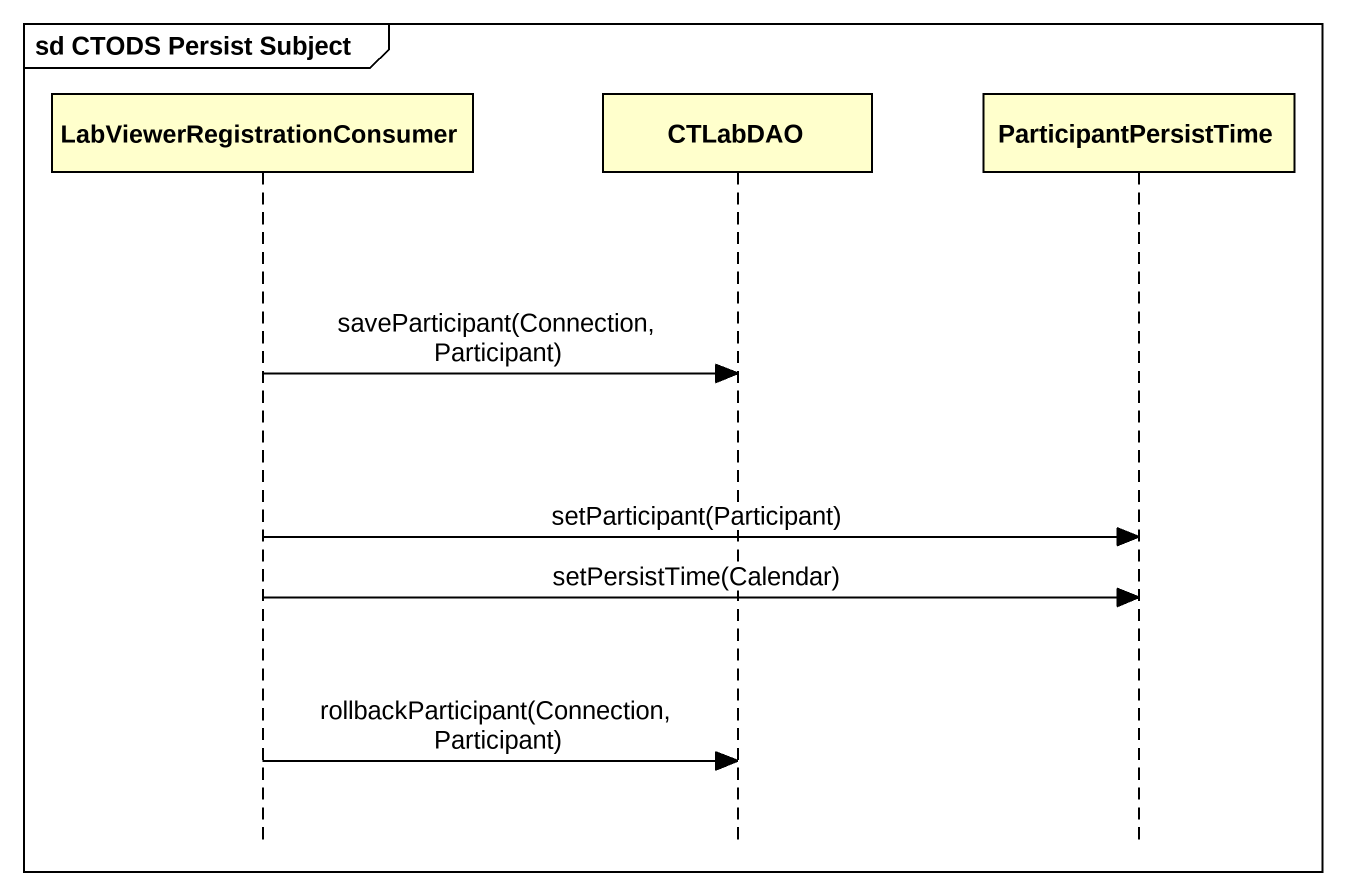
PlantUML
@startuml
mainframe sd CTODS Persist Subject
hide footbox
participant "LabViewerRegistrationConsumer" as LabViewerRegistrationConsume
participant CTLabDAO
participant ParticipantPersistTime

LabViewerRegistrationConsume -> CTLabDAO : saveParticipant(Connection, Participant)
LabViewerRegistrationConsume -> ParticipantPersistTime : setParticipant(Participant)
LabViewerRegistrationConsume -> ParticipantPersistTime : setPersistTime(Calendar)
LabViewerRegistrationConsume -> CTLabDAO : rollbackParticipant(Connection, Participant)
@enduml
